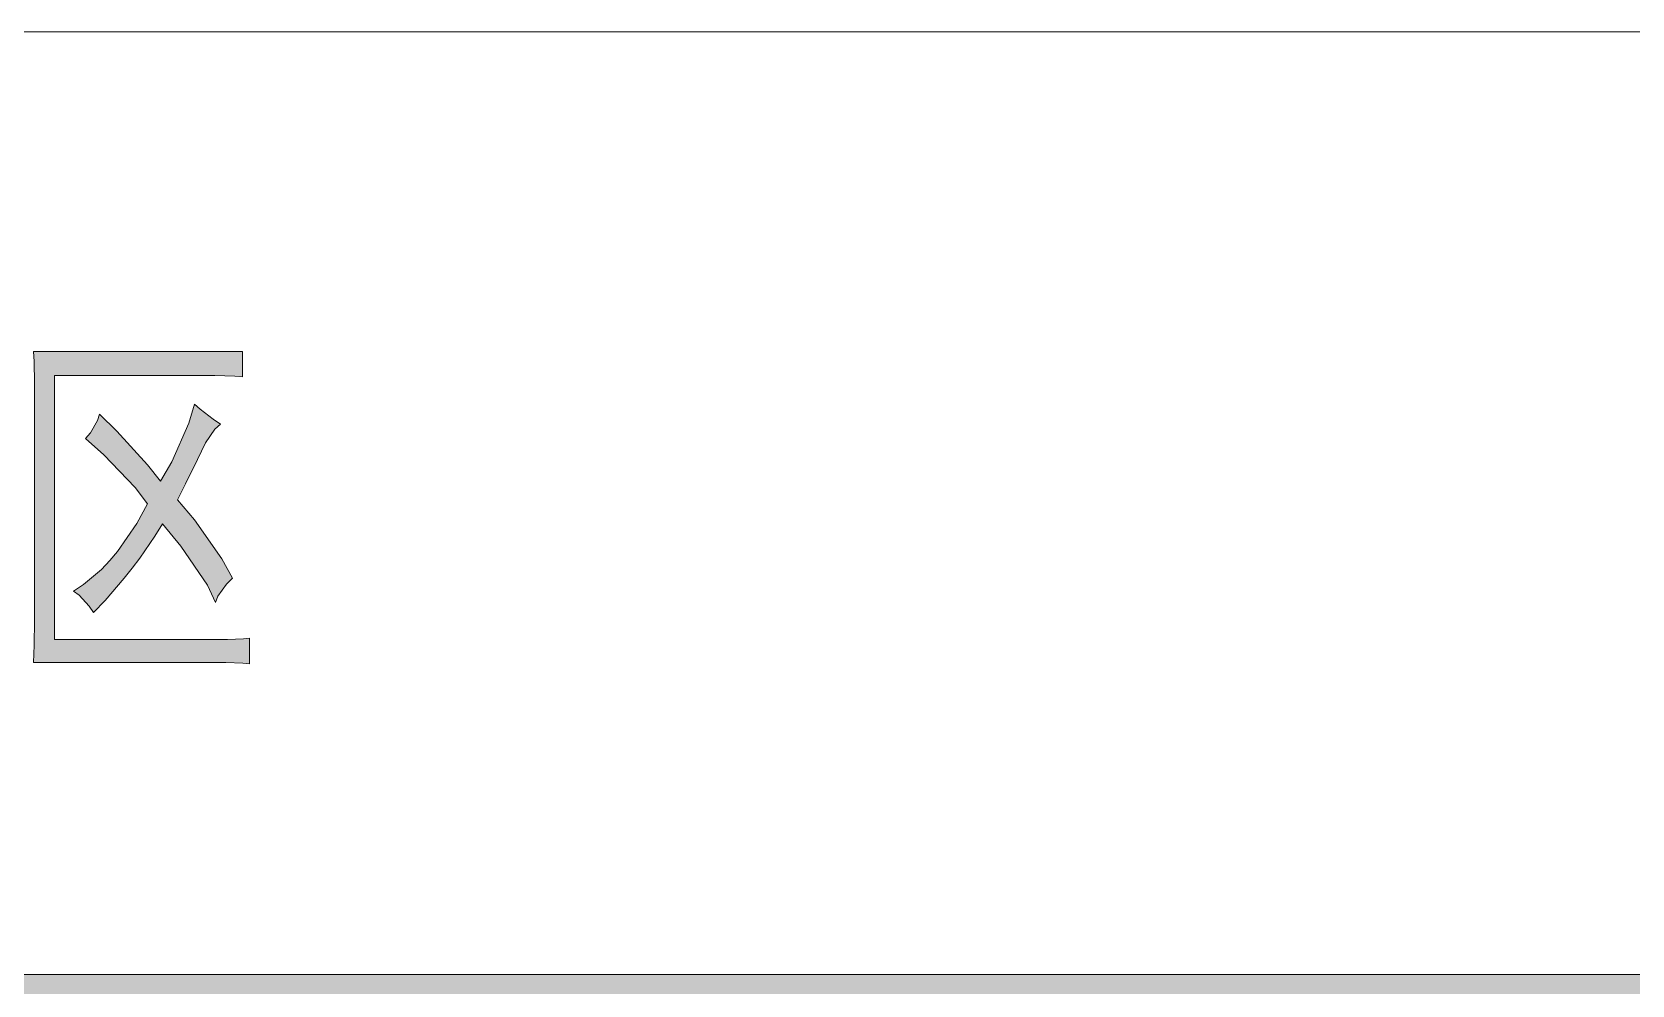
# Model space of a CAD drawing. Header units: millimetres. Extents: x 0 to 207, y 0 to 293.
# Drawn here: x 121.12 to 139.72, y 242.76 to 253.84 of the extents above; entities that cross this region are included whole.
import ezdxf

# ---------------------------------------------------------------- set-up
doc = ezdxf.new("R2010")
doc.units = ezdxf.units.MM

msp = doc.modelspace()

# ---------------------------------------------------------------- hatches: boundary and pattern name
h = msp.add_hatch(color=0)
h.dxf.hatch_style = 2
h.paths.add_polyline_path([(123.567472, 249.833694), (123.479278, 249.84075), (123.246444, 249.847806), (123.101806, 249.847806), (121.38025, 249.847806), (121.38025, 246.778639), (123.274667, 246.778639), (123.391083, 246.778639), (123.578056, 246.785694), (123.648611, 246.79275), (123.648611, 246.496417), (123.571, 246.503472), (123.373444, 246.510528), (123.2535, 246.510528), (121.136833, 246.510528), (121.143889, 246.711611), (121.147417, 247.000889), (121.147417, 247.092611), (121.147417, 249.6185), (121.147417, 249.759611), (121.143889, 250.013611), (121.136833, 250.130028), (123.567472, 250.130028)])
h = msp.add_hatch(color=0)
h.dxf.hatch_style = 2
h.paths.add_polyline_path([(121.905889, 249.399778), (122.106972, 249.202222), (122.463278, 248.810639), (122.614972, 248.620139), (122.7455, 248.845917), (122.943056, 249.293944), (123.010083, 249.516194), (123.073583, 249.45975), (123.225278, 249.343333), (123.309944, 249.283361), (123.246444, 249.226917), (123.137083, 249.068167), (123.091222, 248.969389), (123.041833, 248.870611), (122.90425, 248.588389), (122.812528, 248.404944), (123.010083, 248.172111), (123.327583, 247.717028), (123.451056, 247.49125), (123.3805, 247.424222), (123.281722, 247.283111), (123.2535, 247.209028), (123.15825, 247.410111), (122.851333, 247.865194), (122.636139, 248.122722), (122.547944, 247.981611), (122.371556, 247.724083), (122.283361, 247.607667), (122.191639, 247.49125), (121.969389, 247.233722), (121.835333, 247.092611), (121.782417, 247.166694), (121.666, 247.293694), (121.6025, 247.343083), (121.718917, 247.417167), (121.927056, 247.593556), (122.022306, 247.699389), (122.114028, 247.801694), (122.336278, 248.129778), (122.463278, 248.355556), (122.318639, 248.546056), (121.955278, 248.927056), (121.740083, 249.117556), (121.800056, 249.184583), (121.881194, 249.325694)])
h = msp.add_hatch(color=0)
h.dxf.hatch_style = 2
h.paths.add_polyline_path([(201.9935, 242.883972), (201.9935, 242.390083), (25.124833, 242.390083), (25.124833, 242.883972)])

# ---------------------------------------------------------------- linework, layer by layer
at = {"color": 0, "lineweight": 0}
msp.add_lwpolyline([(77.840417, 253.844778), (201.9935, 253.844778)], dxfattribs=at)
for points in [[(123.567472, 249.833694), (123.479278, 249.84075), (123.246444, 249.847806), (123.101806, 249.847806), (121.38025, 249.847806), (121.38025, 246.778639), (123.274667, 246.778639), (123.391083, 246.778639), (123.578056, 246.785694), (123.648611, 246.79275), (123.648611, 246.496417), (123.571, 246.503472), (123.373444, 246.510528), (123.2535, 246.510528), (121.136833, 246.510528), (121.143889, 246.711611), (121.147417, 247.000889), (121.147417, 247.092611), (121.147417, 249.6185), (121.147417, 249.759611), (121.143889, 250.013611), (121.136833, 250.130028), (123.567472, 250.130028)], [(121.905889, 249.399778), (122.106972, 249.202222), (122.463278, 248.810639), (122.614972, 248.620139), (122.7455, 248.845917), (122.943056, 249.293944), (123.010083, 249.516194), (123.073583, 249.45975), (123.225278, 249.343333), (123.309944, 249.283361), (123.246444, 249.226917), (123.137083, 249.068167), (123.091222, 248.969389), (123.041833, 248.870611), (122.90425, 248.588389), (122.812528, 248.404944), (123.010083, 248.172111), (123.327583, 247.717028), (123.451056, 247.49125), (123.3805, 247.424222), (123.281722, 247.283111), (123.2535, 247.209028), (123.15825, 247.410111), (122.851333, 247.865194), (122.636139, 248.122722), (122.547944, 247.981611), (122.371556, 247.724083), (122.283361, 247.607667), (122.191639, 247.49125), (121.969389, 247.233722), (121.835333, 247.092611), (121.782417, 247.166694), (121.666, 247.293694), (121.6025, 247.343083), (121.718917, 247.417167), (121.927056, 247.593556), (122.022306, 247.699389), (122.114028, 247.801694), (122.336278, 248.129778), (122.463278, 248.355556), (122.318639, 248.546056), (121.955278, 248.927056), (121.740083, 249.117556), (121.800056, 249.184583), (121.881194, 249.325694)], [(201.9935, 242.883972), (201.9935, 242.390083), (25.124833, 242.390083), (25.124833, 242.883972)]]:
    msp.add_lwpolyline(points, close=True, dxfattribs=at)

doc.saveas('drawing.dxf')
